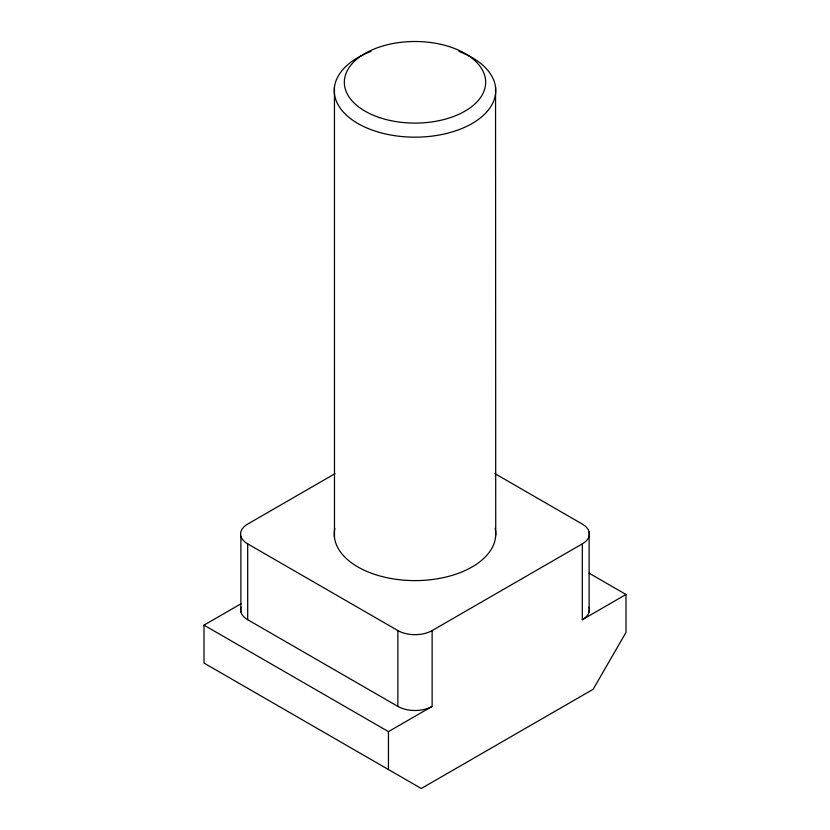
<?xml version="1.0" encoding="UTF-8"?>
<svg xmlns="http://www.w3.org/2000/svg" width="830" height="830" viewBox="0 0 830 830"><rect width="100%" height="100%" fill="white"/><g stroke="black" fill="none" stroke-linecap="round" stroke-linejoin="round"><path stroke-width="1.25" d="M334.449 87.212L334.48 537.518M495.728 535.163L495.552 87.212M589.113 612.001L589.113 531.791M240.887 536.17L240.887 612.001M335.102 473.619L247.682 524.083A24.226 13.986 0 0 0 247.682 543.868L247.682 619.699L397.871 706.403A24.226 13.986 0 0 0 432.129 706.403L432.129 630.572L582.318 543.868A24.226 13.986 0 0 0 582.318 524.083L494.898 473.619M589.113 573.177L625.996 594.477L625.996 632.387L593.17 689.263L421.277 788.5L204.004 663.056L204.004 625.135L240.959 603.794M204.004 625.135L388.45 731.624L432.129 706.403M582.318 543.868L582.318 619.699L625.996 594.477M247.682 543.868L397.871 630.572A24.226 13.986 0 0 0 432.129 630.572M397.871 630.572L397.871 706.403M388.45 731.624L388.45 769.545M495.188 528.44A80.759 46.625 0 0 1 415 580.606A80.759 46.625 0 0 1 334.812 528.44M588.989 607.207A24.226 13.986 0 0 1 582.318 619.699M247.682 619.699A24.226 13.986 0 0 1 241.011 607.207M458.98 51.439A80.759 46.625 0 0 1 475.953 121.128A80.759 46.625 0 0 1 354.047 121.128A80.759 46.625 0 0 1 371.02 51.439M379.673 117.632A70.664 40.795 0 0 0 485.664 82.294A70.664 40.795 0 0 0 379.673 46.968A70.664 40.795 0 0 0 379.673 117.632"/></g></svg>
